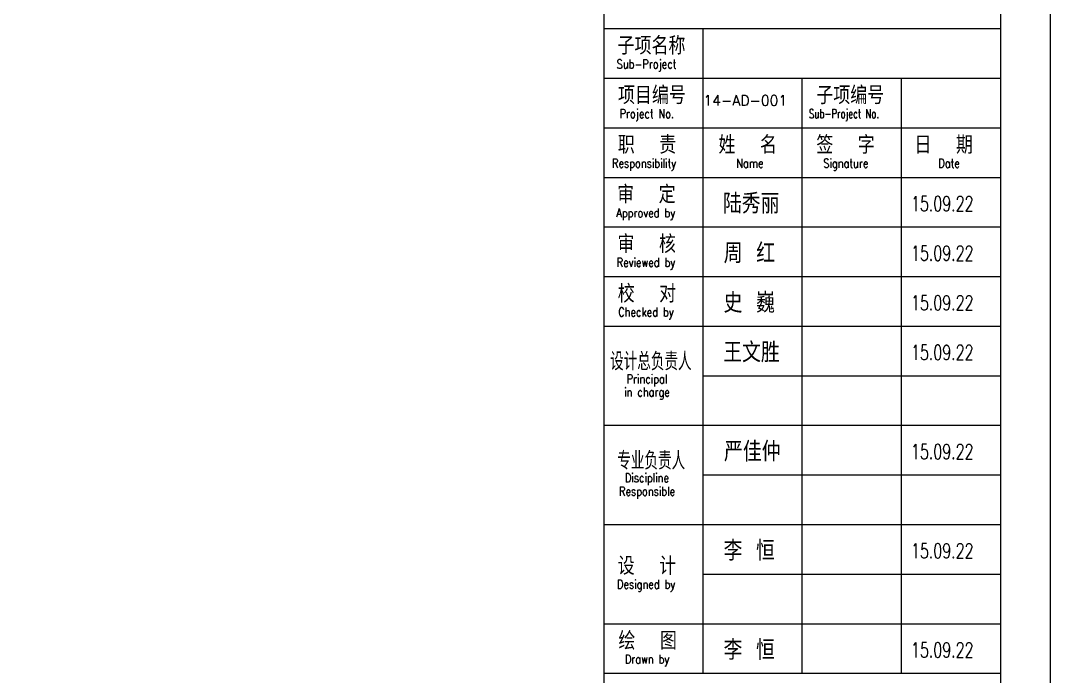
# Model space of a CAD drawing. Header units: inches. Extents: x -867 to 118033, y 1229500 to 1313600.
# Drawn here: x 97279 to 118033, y 1245137 to 1258361 of the extents above; entities that cross this region are included whole.
import ezdxf

# ---------------------------------------------------------------- set-up
doc = ezdxf.new("R2010")
doc.units = ezdxf.units.IN
doc.header["$MEASUREMENT"] = 0
doc.styles.add('TKZ1_tjhts.shx', font='tjromant.shx', dxfattribs={"bigfont": 'tjhts.shx'})
doc.styles.add('TKZ2_tjkts.shx', font='tjromant.shx', dxfattribs={"bigfont": 'tjkts.shx'})

msp = doc.modelspace()

# ---------------------------------------------------------------- linework, layer by layer
at = {"color": 7}
for p, q in [((118033, 1229500), (118033, 1313600)), ((109033, 1312600), (109033, 1230500)), ((109033, 1258200), (117033, 1258200)), ((111033, 1245200), (111033, 1258200)), ((109033, 1257200), (117033, 1257200)), ((113033, 1245200), (113033, 1257200)), ((115033, 1245200), (115033, 1257200)), ((109033, 1256200), (117033, 1256200)), ((109033, 1255200), (117033, 1255200)), ((109033, 1254200), (117033, 1254200)), ((109033, 1253200), (117033, 1253200)), ((109033, 1252200), (117033, 1252200)), ((111033, 1251200), (117033, 1251200)), ((109033, 1250200), (117033, 1250200)), ((111033, 1249200), (117033, 1249200)), ((109033, 1248200), (117033, 1248200)), ((111033, 1247200), (117033, 1247200)), ((109033, 1246200), (117033, 1246200)), ((109033, 1245200), (117033, 1245200))]:
    msp.add_line(p, q, dxfattribs=at)
msp.add_lwpolyline([(117033, 1230500), (117033, 1312600), (1633, 1312600), (1633, 1230500)], close=True, dxfattribs=at)

# ---------------------------------------------------------------- texts
for s, height, style, p in [('子项名称', 360, 'TKZ2_tjkts.shx', (109310, 1257675)), ('项目编号', 360, 'TKZ2_tjkts.shx', (109318, 1256675)), ('子项编号', 360, 'TKZ2_tjkts.shx', (113315, 1256675)), ('14-AD-001', 206.2, 'TKZ1_tjhts.shx', (111040, 1256648)), ('职  责', 360, 'TKZ2_tjkts.shx', (109313, 1255675)), ('姓  名', 360, 'TKZ2_tjkts.shx', (111344, 1255675)), ('签  字', 360, 'TKZ2_tjkts.shx', (113315, 1255675)), ('日  期', 360, 'TKZ2_tjkts.shx', (115293, 1255675)), ('审  定', 360, 'TKZ2_tjkts.shx', (109301, 1254675)), ('陆秀丽', 400, 'TKZ2_tjkts.shx', (111433, 1254470)), ('审  核', 360, 'TKZ2_tjkts.shx', (109307, 1253675)), ('周 红', 400, 'TKZ2_tjkts.shx', (111449, 1253470)), ('校  对', 360, 'TKZ2_tjkts.shx', (109313, 1252675)), ('史 巍', 400, 'TKZ2_tjkts.shx', (111446, 1252470)), ('王文胜', 400, 'TKZ2_tjkts.shx', (111439, 1251470)), ('严佳仲', 400, 'TKZ2_tjkts.shx', (111455, 1249470)), ('李 恒', 400, 'TKZ2_tjkts.shx', (111446, 1247470)), ('设  计', 360, 'TKZ2_tjkts.shx', (109313, 1247185)), ('绘  图', 360, 'TKZ2_tjkts.shx', (109327, 1245675)), ('李 恒', 400, 'TKZ2_tjkts.shx', (111446, 1245470))]:
    msp.add_text(s, height=height, dxfattribs=dict(at, style=style)).set_placement(p)
for s, height, style, width, p in [('Sub-Project', 180, 'TKZ2_tjkts.shx', 0.8, (109292, 1257395)), ('Project No.', 180, 'TKZ2_tjkts.shx', 0.8, (109350, 1256395)), ('Sub-Project No.', 180, 'TKZ2_tjkts.shx', 0.7, (113166, 1256395)), ('Responsibility', 180, 'TKZ2_tjkts.shx', 0.8, (109199, 1255395)), ('Name', 180, 'TKZ2_tjkts.shx', 0.8, (111703, 1255395)), ('Signature', 180, 'TKZ2_tjkts.shx', 0.8, (113457, 1255395)), ('Date', 180, 'TKZ2_tjkts.shx', 0.8, (115775, 1255395)), ('15.09.22', 300, 'TKZ1_tjhts.shx', 0.7, (115223, 1254520)), ('Approved by', 180, 'TKZ2_tjkts.shx', 0.8, (109285, 1254395)), ('15.09.22', 300, 'TKZ1_tjhts.shx', 0.7, (115223, 1253520)), ('Reviewed by', 180, 'TKZ2_tjkts.shx', 0.8, (109292, 1253395)), ('15.09.22', 300, 'TKZ1_tjhts.shx', 0.7, (115223, 1252520)), ('Checked by', 180, 'TKZ2_tjkts.shx', 0.8, (109323, 1252395)), ('设计总负责人', 360, 'TKZ2_tjkts.shx', 0.8, (109160, 1251308)), ('15.09.22', 300, 'TKZ1_tjhts.shx', 0.7, (115223, 1251520)), ('Principal', 180, 'TKZ2_tjkts.shx', 0.8, (109491, 1251045)), ('in charge', 180, 'TKZ2_tjkts.shx', 0.8, (109443, 1250780)), ('15.09.22', 300, 'TKZ1_tjhts.shx', 0.7, (115223, 1249520)), ('专业负责人', 360, 'TKZ2_tjkts.shx', 0.8, (109304, 1249308)), ('Discipline', 180, 'TKZ2_tjkts.shx', 0.8, (109457, 1249053)), ('Responsible', 180, 'TKZ2_tjkts.shx', 0.8, (109340, 1248780)), ('15.09.22', 300, 'TKZ1_tjhts.shx', 0.7, (115223, 1247520)), ('Designed by', 180, 'TKZ2_tjkts.shx', 0.8, (109299, 1246905)), ('15.09.22', 300, 'TKZ1_tjhts.shx', 0.7, (115223, 1245520)), ('Drawn by', 180, 'TKZ2_tjkts.shx', 0.8, (109457, 1245395))]:
    msp.add_text(s, height=height, dxfattribs=dict(at, style=style, width=width)).set_placement(p)

doc.saveas('drawing.dxf')
